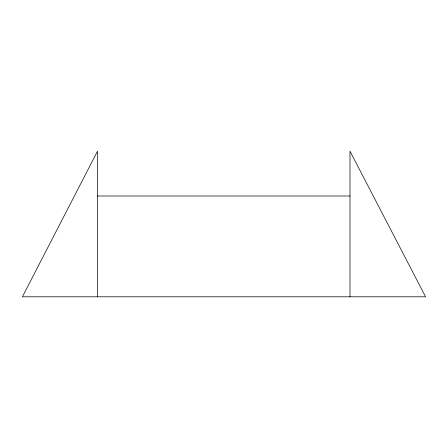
<?xml version="1.0" encoding="UTF-8"?>
<svg xmlns="http://www.w3.org/2000/svg" width="448" height="448" viewBox="0 0 448 448"><rect width="100%" height="100%" fill="white"/><g stroke="black" fill="none" stroke-linecap="round" stroke-linejoin="round"><path stroke-width="0.67" d="M97.502 196L350 196M350 296.8L350 151.2L425.6 296.8L22.4 296.8L97.502 151.2L97.502 296.8"/></g></svg>
